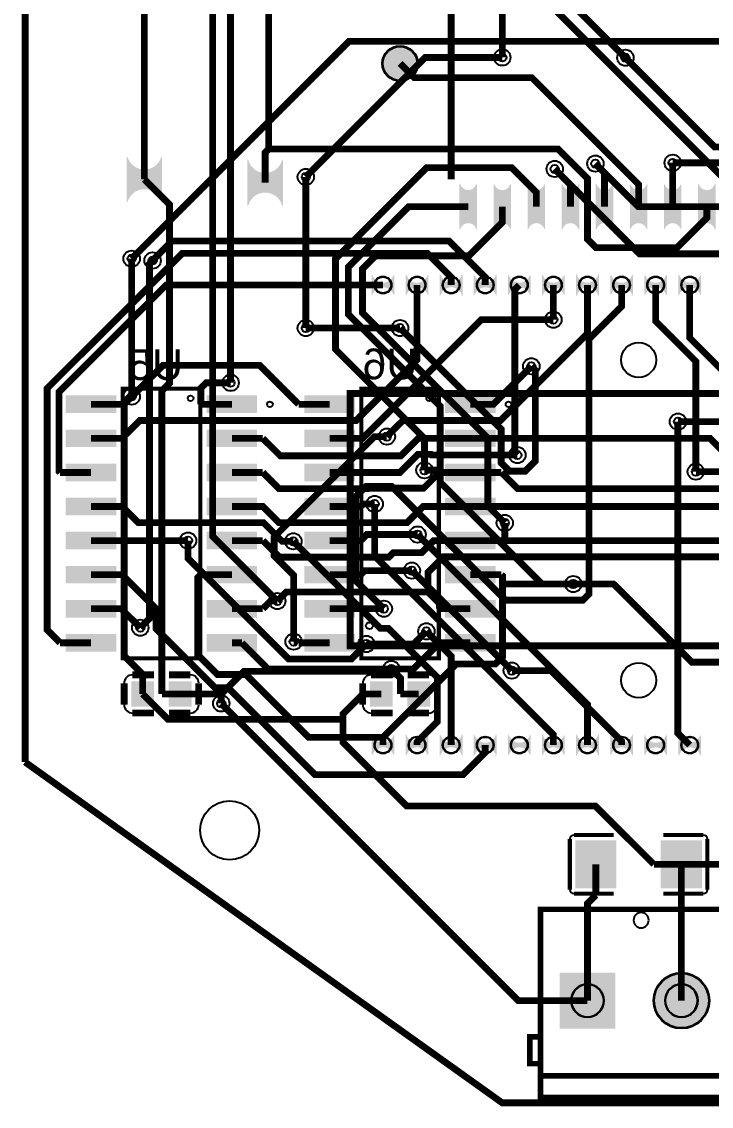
# Model space of a CAD drawing. Header units: millimetres. Extents: x 12.6 to 58.5, y -43.3 to 38.2.
# Drawn here: x 12.57 to 38.27, y -43.31 to -2.89 of the extents above; entities that cross this region are included whole.
import ezdxf

# ---------------------------------------------------------------- set-up
doc = ezdxf.new("R2010")
doc.units = ezdxf.units.MM
for name, color, linetype, true_color in [('BoardOutLine', 7, 'Continuous', 0xff00ff), ('BottomLayer', 7, 'Continuous', 0x0000ff), ('BottomPasteMaskLayer', 7, 'Continuous', 0x800000), ('BottomSilkLayer', 7, 'Continuous', 0x66cc33), ('BottomSolderMaskLayer', 7, 'Continuous', 0xaa00ff), ('Document', 7, 'Continuous', 0xffffff), ('Hole', 7, 'Continuous', 0x222222), ('Multi-Layer', 7, 'Continuous', 0xc0c0c0), ('TopLayer', 7, 'Continuous', 0xff0000), ('TopPasteMaskLayer', 7, 'Continuous', 0x808080), ('TopSilkLayer', 7, 'Continuous', 0xffcc00), ('TopSolderMaskLayer', 7, 'Continuous', 0x800080)]:
    doc.layers.add(name, color=color, linetype=linetype, true_color=true_color)
doc.styles.get("Standard").update_dxf_attribs({"font": 'arial.ttf'})

msp = doc.modelspace()

# ---------------------------------------------------------------- hatches: boundary and pattern name
at = {"layer": 'BottomLayer'}
for points in [[(14.285, -16.826), (14.285, -17.464), (16.03, -17.464), (16.03, -16.826)], [(19.53, -16.826), (19.53, -17.464), (21.275, -17.464), (21.275, -16.826)], [(23.175, -16.826), (23.175, -17.464), (24.92, -17.464), (24.92, -16.826)], [(28.42, -16.826), (28.42, -17.464), (30.165, -17.464), (30.165, -16.826)], [(14.285, -18.096), (14.285, -18.734), (16.03, -18.734), (16.03, -18.096)], [(19.53, -18.096), (19.53, -18.734), (21.275, -18.734), (21.275, -18.096)], [(23.175, -18.096), (23.175, -18.734), (24.92, -18.734), (24.92, -18.096)], [(28.42, -18.096), (28.42, -18.734), (30.165, -18.734), (30.165, -18.096)], [(14.285, -19.366), (14.285, -20.004), (16.03, -20.004), (16.03, -19.366)], [(19.53, -19.366), (19.53, -20.004), (21.275, -20.004), (21.275, -19.366)], [(23.175, -19.366), (23.175, -20.004), (24.92, -20.004), (24.92, -19.366)], [(28.42, -19.366), (28.42, -20.004), (30.165, -20.004), (30.165, -19.366)], [(14.285, -20.636), (14.285, -21.274), (16.03, -21.274), (16.03, -20.636)], [(19.53, -20.636), (19.53, -21.274), (21.275, -21.274), (21.275, -20.636)], [(23.175, -20.636), (23.175, -21.274), (24.92, -21.274), (24.92, -20.636)], [(28.42, -20.636), (28.42, -21.274), (30.165, -21.274), (30.165, -20.636)], [(14.285, -21.906), (14.285, -22.544), (16.03, -22.544), (16.03, -21.906)], [(19.53, -21.906), (19.53, -22.544), (21.275, -22.544), (21.275, -21.906)], [(23.175, -21.906), (23.175, -22.544), (24.92, -22.544), (24.92, -21.906)], [(28.42, -21.906), (28.42, -22.544), (30.165, -22.544), (30.165, -21.906)], [(14.285, -23.176), (14.285, -23.814), (16.03, -23.814), (16.03, -23.176)], [(19.53, -23.176), (19.53, -23.814), (21.275, -23.814), (21.275, -23.176)], [(23.175, -23.176), (23.175, -23.814), (24.92, -23.814), (24.92, -23.176)], [(28.42, -23.176), (28.42, -23.814), (30.165, -23.814), (30.165, -23.176)], [(14.285, -24.446), (14.285, -25.084), (16.03, -25.084), (16.03, -24.446)], [(19.53, -24.446), (19.53, -25.084), (21.275, -25.084), (21.275, -24.446)], [(23.175, -24.446), (23.175, -25.084), (24.92, -25.084), (24.92, -24.446)], [(28.42, -24.446), (28.42, -25.084), (30.165, -25.084), (30.165, -24.446)], [(14.285, -25.716), (14.285, -26.354), (16.03, -26.354), (16.03, -25.716)], [(19.53, -25.716), (19.53, -26.354), (21.275, -26.354), (21.275, -25.716)], [(23.175, -25.716), (23.175, -26.354), (24.92, -26.354), (24.92, -25.716)], [(28.42, -25.716), (28.42, -26.354), (30.165, -26.354), (30.165, -25.716)]]:
    msp.add_hatch(color=256, dxfattribs=at).paths.add_polyline_path(points)
at = {"layer": 'BottomPasteMaskLayer'}
for points in [[(14.285, -16.826), (14.285, -17.464), (16.03, -17.464), (16.03, -16.826)], [(19.53, -16.826), (19.53, -17.464), (21.275, -17.464), (21.275, -16.826)], [(23.175, -16.826), (23.175, -17.464), (24.92, -17.464), (24.92, -16.826)], [(28.42, -16.826), (28.42, -17.464), (30.165, -17.464), (30.165, -16.826)], [(14.285, -18.096), (14.285, -18.734), (16.03, -18.734), (16.03, -18.096)], [(19.53, -18.096), (19.53, -18.734), (21.275, -18.734), (21.275, -18.096)], [(23.175, -18.096), (23.175, -18.734), (24.92, -18.734), (24.92, -18.096)], [(28.42, -18.096), (28.42, -18.734), (30.165, -18.734), (30.165, -18.096)], [(14.285, -19.366), (14.285, -20.004), (16.03, -20.004), (16.03, -19.366)], [(19.53, -19.366), (19.53, -20.004), (21.275, -20.004), (21.275, -19.366)], [(23.175, -19.366), (23.175, -20.004), (24.92, -20.004), (24.92, -19.366)], [(28.42, -19.366), (28.42, -20.004), (30.165, -20.004), (30.165, -19.366)], [(14.285, -20.636), (14.285, -21.274), (16.03, -21.274), (16.03, -20.636)], [(19.53, -20.636), (19.53, -21.274), (21.275, -21.274), (21.275, -20.636)], [(23.175, -20.636), (23.175, -21.274), (24.92, -21.274), (24.92, -20.636)], [(28.42, -20.636), (28.42, -21.274), (30.165, -21.274), (30.165, -20.636)], [(14.285, -21.906), (14.285, -22.544), (16.03, -22.544), (16.03, -21.906)], [(19.53, -21.906), (19.53, -22.544), (21.275, -22.544), (21.275, -21.906)], [(23.175, -21.906), (23.175, -22.544), (24.92, -22.544), (24.92, -21.906)], [(28.42, -21.906), (28.42, -22.544), (30.165, -22.544), (30.165, -21.906)], [(14.285, -23.176), (14.285, -23.814), (16.03, -23.814), (16.03, -23.176)], [(19.53, -23.176), (19.53, -23.814), (21.275, -23.814), (21.275, -23.176)], [(23.175, -23.176), (23.175, -23.814), (24.92, -23.814), (24.92, -23.176)], [(28.42, -23.176), (28.42, -23.814), (30.165, -23.814), (30.165, -23.176)], [(14.285, -24.446), (14.285, -25.084), (16.03, -25.084), (16.03, -24.446)], [(19.53, -24.446), (19.53, -25.084), (21.275, -25.084), (21.275, -24.446)], [(23.175, -24.446), (23.175, -25.084), (24.92, -25.084), (24.92, -24.446)], [(28.42, -24.446), (28.42, -25.084), (30.165, -25.084), (30.165, -24.446)], [(14.285, -25.716), (14.285, -26.354), (16.03, -26.354), (16.03, -25.716)], [(19.53, -25.716), (19.53, -26.354), (21.275, -26.354), (21.275, -25.716)], [(23.175, -25.716), (23.175, -26.354), (24.92, -26.354), (24.92, -25.716)], [(28.42, -25.716), (28.42, -26.354), (30.165, -26.354), (30.165, -25.716)]]:
    msp.add_hatch(color=256, dxfattribs=at).paths.add_polyline_path(points)
at = {"layer": 'BottomSolderMaskLayer'}
for points in [[(26.46, -12.287, -0.785398), (25.61, -12.287), (25.61, -13.113, -0.785398), (26.46, -13.113)], [(27.73, -12.287, -0.785398), (26.88, -12.287), (26.88, -13.113, -0.785398), (27.73, -13.113)], [(29, -12.287, -0.785398), (28.15, -12.287), (28.15, -13.113, -0.785398), (29, -13.113)], [(30.27, -12.287, -0.785398), (29.42, -12.287), (29.42, -13.113, -0.785398), (30.27, -13.113)], [(31.54, -12.287, -0.785398), (30.69, -12.287), (30.69, -13.113, -0.785398), (31.54, -13.113)], [(32.81, -12.287, -0.785398), (31.96, -12.287), (31.96, -13.113, -0.785398), (32.81, -13.113)], [(34.08, -12.287, -0.785398), (33.23, -12.287), (33.23, -13.113, -0.785398), (34.08, -13.113)], [(35.35, -12.287, -0.785398), (34.5, -12.287), (34.5, -13.113, -0.785398), (35.35, -13.113)], [(36.62, -12.287, -0.785398), (35.77, -12.287), (35.77, -13.113, -0.785398), (36.62, -13.113)], [(37.89, -12.287, -0.785398), (37.04, -12.287), (37.04, -13.113, -0.785398), (37.89, -13.113)], [(14.216, -16.817), (14.216, -17.473), (16.099, -17.473), (16.099, -16.817)], [(19.461, -16.817), (19.461, -17.473), (21.345, -17.473), (21.345, -16.817)], [(23.106, -16.817), (23.106, -17.473), (24.989, -17.473), (24.989, -16.817)], [(28.351, -16.817), (28.351, -17.473), (30.235, -17.473), (30.235, -16.817)], [(14.216, -18.087), (14.216, -18.743), (16.099, -18.743), (16.099, -18.087)], [(19.461, -18.087), (19.461, -18.743), (21.345, -18.743), (21.345, -18.087)], [(23.106, -18.087), (23.106, -18.743), (24.989, -18.743), (24.989, -18.087)], [(28.351, -18.087), (28.351, -18.743), (30.235, -18.743), (30.235, -18.087)], [(14.216, -19.357), (14.216, -20.013), (16.099, -20.013), (16.099, -19.357)], [(19.461, -19.357), (19.461, -20.013), (21.345, -20.013), (21.345, -19.357)], [(23.106, -19.357), (23.106, -20.013), (24.989, -20.013), (24.989, -19.357)], [(28.351, -19.357), (28.351, -20.013), (30.235, -20.013), (30.235, -19.357)], [(14.216, -20.627), (14.216, -21.283), (16.099, -21.283), (16.099, -20.627)], [(19.461, -20.627), (19.461, -21.283), (21.345, -21.283), (21.345, -20.627)], [(23.106, -20.627), (23.106, -21.283), (24.989, -21.283), (24.989, -20.627)], [(28.351, -20.627), (28.351, -21.283), (30.235, -21.283), (30.235, -20.627)], [(14.216, -21.897), (14.216, -22.553), (16.099, -22.553), (16.099, -21.897)], [(19.461, -21.897), (19.461, -22.553), (21.345, -22.553), (21.345, -21.897)], [(23.106, -21.897), (23.106, -22.553), (24.989, -22.553), (24.989, -21.897)], [(28.351, -21.897), (28.351, -22.553), (30.235, -22.553), (30.235, -21.897)], [(14.216, -23.167), (14.216, -23.823), (16.099, -23.823), (16.099, -23.167)], [(19.461, -23.167), (19.461, -23.823), (21.345, -23.823), (21.345, -23.167)], [(23.106, -23.167), (23.106, -23.823), (24.989, -23.823), (24.989, -23.167)], [(28.351, -23.167), (28.351, -23.823), (30.235, -23.823), (30.235, -23.167)], [(14.216, -24.437), (14.216, -25.093), (16.099, -25.093), (16.099, -24.437)], [(19.461, -24.437), (19.461, -25.093), (21.345, -25.093), (21.345, -24.437)], [(23.106, -24.437), (23.106, -25.093), (24.989, -25.093), (24.989, -24.437)], [(28.351, -24.437), (28.351, -25.093), (30.235, -25.093), (30.235, -24.437)], [(14.216, -25.707), (14.216, -26.363), (16.099, -26.363), (16.099, -25.707)], [(19.461, -25.707), (19.461, -26.363), (21.345, -26.363), (21.345, -25.707)], [(23.106, -25.707), (23.106, -26.363), (24.989, -26.363), (24.989, -25.707)], [(28.351, -25.707), (28.351, -26.363), (30.235, -26.363), (30.235, -25.707)], [(26.46, -29.432, -0.785398), (25.61, -29.432), (25.61, -30.258, -0.785398), (26.46, -30.258)], [(27.73, -29.432, -0.785398), (26.88, -29.432), (26.88, -30.258, -0.785398), (27.73, -30.258)], [(29, -29.432, -0.785398), (28.15, -29.432), (28.15, -30.258, -0.785398), (29, -30.258)], [(30.27, -29.432, -0.785398), (29.42, -29.432), (29.42, -30.258, -0.785398), (30.27, -30.258)], [(31.54, -29.432, -0.785398), (30.69, -29.432), (30.69, -30.258, -0.785398), (31.54, -30.258)], [(32.81, -29.432, -0.785398), (31.96, -29.432), (31.96, -30.258, -0.785398), (32.81, -30.258)], [(34.08, -29.432, -0.785398), (33.23, -29.432), (33.23, -30.258, -0.785398), (34.08, -30.258)], [(35.35, -29.432, -0.785398), (34.5, -29.432), (34.5, -30.258, -0.785398), (35.35, -30.258)], [(36.62, -29.432, -0.785398), (35.77, -29.432), (35.77, -30.258, -0.785398), (36.62, -30.258)], [(37.89, -29.432, -0.785398), (37.04, -29.432), (37.04, -30.258, -0.785398), (37.89, -30.258)], [(32.614, -38.329), (34.696, -38.329), (34.696, -40.411), (32.614, -40.411)], [(36.114, -39.37, 1), (38.196, -39.37, 1)]]:
    msp.add_hatch(color=256, dxfattribs=at).paths.add_polyline_path(points)
at = {"layer": 'Multi-Layer'}
for points in [[(26.435, -12.3, -0.785398), (25.635, -12.3), (25.635, -13.1, -0.785398), (26.435, -13.1)], [(27.705, -12.3, -0.785398), (26.905, -12.3), (26.905, -13.1, -0.785398), (27.705, -13.1)], [(28.975, -12.3, -0.785398), (28.175, -12.3), (28.175, -13.1, -0.785398), (28.975, -13.1)], [(30.245, -12.3, -0.785398), (29.445, -12.3), (29.445, -13.1, -0.785398), (30.245, -13.1)], [(31.515, -12.3, -0.785398), (30.715, -12.3), (30.715, -13.1, -0.785398), (31.515, -13.1)], [(32.785, -12.3, -0.785398), (31.985, -12.3), (31.985, -13.1, -0.785398), (32.785, -13.1)], [(34.055, -12.3, -0.785398), (33.255, -12.3), (33.255, -13.1, -0.785398), (34.055, -13.1)], [(35.325, -12.3, -0.785398), (34.525, -12.3), (34.525, -13.1, -0.785398), (35.325, -13.1)], [(36.595, -12.3, -0.785398), (35.795, -12.3), (35.795, -13.1, -0.785398), (36.595, -13.1)], [(37.865, -12.3, -0.785398), (37.065, -12.3), (37.065, -13.1, -0.785398), (37.865, -13.1)], [(26.435, -29.445, -0.785398), (25.635, -29.445), (25.635, -30.245, -0.785398), (26.435, -30.245)], [(27.705, -29.445, -0.785398), (26.905, -29.445), (26.905, -30.245, -0.785398), (27.705, -30.245)], [(28.975, -29.445, -0.785398), (28.175, -29.445), (28.175, -30.245, -0.785398), (28.975, -30.245)], [(30.245, -29.445, -0.785398), (29.445, -29.445), (29.445, -30.245, -0.785398), (30.245, -30.245)], [(31.515, -29.445, -0.785398), (30.715, -29.445), (30.715, -30.245, -0.785398), (31.515, -30.245)], [(32.785, -29.445, -0.785398), (31.985, -29.445), (31.985, -30.245, -0.785398), (32.785, -30.245)], [(34.055, -29.445, -0.785398), (33.255, -29.445), (33.255, -30.245, -0.785398), (34.055, -30.245)], [(35.325, -29.445, -0.785398), (34.525, -29.445), (34.525, -30.245, -0.785398), (35.325, -30.245)], [(36.595, -29.445, -0.785398), (35.795, -29.445), (35.795, -30.245, -0.785398), (36.595, -30.245)], [(37.865, -29.445, -0.785398), (37.065, -29.445), (37.065, -30.245, -0.785398), (37.865, -30.245)], [(32.639, -38.354), (34.671, -38.354), (34.671, -40.386), (32.639, -40.386)], [(36.139, -39.37, 1), (38.171, -39.37, 1)]]:
    msp.add_hatch(color=256, dxfattribs=at).paths.add_polyline_path(points)
at = {"layer": 'TopLayer'}
for points in [[(26.035, -4.445, 1), (27.305, -4.445, 1)], [(17.78, -7.898, -0.785398), (16.51, -7.898), (16.51, -9.628, -0.785398), (17.78, -9.628)], [(22.28, -8.025, -0.785398), (21.01, -8.025), (21.01, -9.755, -0.785398), (22.28, -9.755)], [(29.51, -8.93, -0.785398), (28.91, -8.93), (28.91, -10.63, -0.785398), (29.51, -10.63)], [(30.78, -8.93, -0.785398), (30.18, -8.93), (30.18, -10.63, -0.785398), (30.78, -10.63)], [(32.05, -8.93, -0.785398), (31.45, -8.93), (31.45, -10.63, -0.785398), (32.05, -10.63)], [(33.32, -8.93, -0.785398), (32.72, -8.93), (32.72, -10.63, -0.785398), (33.32, -10.63)], [(34.59, -8.93, -0.785398), (33.99, -8.93), (33.99, -10.63, -0.785398), (34.59, -10.63)], [(35.86, -8.93, -0.785398), (35.26, -8.93), (35.26, -10.63, -0.785398), (35.86, -10.63)], [(37.13, -8.93, -0.785398), (36.53, -8.93), (36.53, -10.63, -0.785398), (37.13, -10.63)], [(38.4, -8.93, -0.785398), (37.8, -8.93), (37.8, -10.63, -0.785398), (38.4, -10.63)], [(16.68, -27.49), (17.48, -27.49), (17.48, -28.39), (16.68, -28.39)], [(18.08, -27.49), (18.88, -27.49), (18.88, -28.39), (18.08, -28.39)], [(25.57, -27.49), (26.37, -27.49), (26.37, -28.39), (25.57, -28.39)], [(26.97, -27.49), (27.77, -27.49), (27.77, -28.39), (26.97, -28.39)], [(34.71, -33.426), (34.71, -35.154), (33.225, -35.154), (33.225, -33.426)], [(36.41, -33.426), (36.41, -35.154), (37.895, -35.154), (37.895, -33.426)]]:
    msp.add_hatch(color=256, dxfattribs=at).paths.add_polyline_path(points)
at = {"layer": 'TopPasteMaskLayer'}
for points in [[(26.035, -4.445, 1), (27.305, -4.445, 1)], [(17.78, -7.898, -0.785398), (16.51, -7.898), (16.51, -9.628, -0.785398), (17.78, -9.628)], [(22.28, -8.025, -0.785398), (21.01, -8.025), (21.01, -9.755, -0.785398), (22.28, -9.755)], [(29.51, -8.93, -0.785398), (28.91, -8.93), (28.91, -10.63, -0.785398), (29.51, -10.63)], [(30.78, -8.93, -0.785398), (30.18, -8.93), (30.18, -10.63, -0.785398), (30.78, -10.63)], [(32.05, -8.93, -0.785398), (31.45, -8.93), (31.45, -10.63, -0.785398), (32.05, -10.63)], [(33.32, -8.93, -0.785398), (32.72, -8.93), (32.72, -10.63, -0.785398), (33.32, -10.63)], [(34.59, -8.93, -0.785398), (33.99, -8.93), (33.99, -10.63, -0.785398), (34.59, -10.63)], [(35.86, -8.93, -0.785398), (35.26, -8.93), (35.26, -10.63, -0.785398), (35.86, -10.63)], [(37.13, -8.93, -0.785398), (36.53, -8.93), (36.53, -10.63, -0.785398), (37.13, -10.63)], [(38.4, -8.93, -0.785398), (37.8, -8.93), (37.8, -10.63, -0.785398), (38.4, -10.63)], [(16.68, -27.49), (17.48, -27.49), (17.48, -28.39), (16.68, -28.39)], [(18.08, -27.49), (18.88, -27.49), (18.88, -28.39), (18.08, -28.39)], [(25.57, -27.49), (26.37, -27.49), (26.37, -28.39), (25.57, -28.39)], [(26.97, -27.49), (27.77, -27.49), (27.77, -28.39), (26.97, -28.39)], [(34.71, -33.526), (34.71, -33.896), (34.61, -33.996), (34.305, -33.996), (34.205, -34.096), (34.205, -34.484), (34.305, -34.584), (34.61, -34.584), (34.71, -34.684), (34.71, -35.054), (34.61, -35.154), (33.325, -35.154), (33.225, -35.054), (33.225, -33.526), (33.325, -33.426), (34.61, -33.426)], [(36.41, -33.526), (36.41, -33.896), (36.51, -33.996), (36.815, -33.996), (36.915, -34.096), (36.915, -34.484), (36.815, -34.584), (36.51, -34.584), (36.41, -34.684), (36.41, -35.054), (36.51, -35.154), (37.795, -35.154), (37.895, -35.054), (37.895, -33.526), (37.795, -33.426), (36.51, -33.426)]]:
    msp.add_hatch(color=256, dxfattribs=at).paths.add_polyline_path(points)
at = {"layer": 'TopSolderMaskLayer'}
for points in [[(26.01, -4.445, 1), (27.331, -4.445, 1)], [(17.805, -7.883, -0.785398), (16.485, -7.883), (16.485, -9.643, -0.785398), (17.805, -9.643)], [(22.306, -8.01, -0.785398), (20.985, -8.01), (20.985, -9.77, -0.785398), (22.306, -9.77)], [(29.535, -8.911, -0.785398), (28.885, -8.911), (28.885, -10.649, -0.785398), (29.535, -10.649)], [(30.805, -8.911, -0.785398), (30.155, -8.911), (30.155, -10.649, -0.785398), (30.805, -10.649)], [(32.075, -8.911, -0.785398), (31.425, -8.911), (31.425, -10.649, -0.785398), (32.075, -10.649)], [(33.345, -8.911, -0.785398), (32.695, -8.911), (32.695, -10.649, -0.785398), (33.345, -10.649)], [(34.615, -8.911, -0.785398), (33.965, -8.911), (33.965, -10.649, -0.785398), (34.615, -10.649)], [(35.885, -8.911, -0.785398), (35.235, -8.911), (35.235, -10.649, -0.785398), (35.885, -10.649)], [(37.155, -8.911, -0.785398), (36.505, -8.911), (36.505, -10.649, -0.785398), (37.155, -10.649)], [(38.425, -8.911, -0.785398), (37.775, -8.911), (37.775, -10.649, -0.785398), (38.425, -10.649)], [(26.46, -12.287, -0.785398), (25.61, -12.287), (25.61, -13.113, -0.785398), (26.46, -13.113)], [(27.73, -12.287, -0.785398), (26.88, -12.287), (26.88, -13.113, -0.785398), (27.73, -13.113)], [(29, -12.287, -0.785398), (28.15, -12.287), (28.15, -13.113, -0.785398), (29, -13.113)], [(30.27, -12.287, -0.785398), (29.42, -12.287), (29.42, -13.113, -0.785398), (30.27, -13.113)], [(31.54, -12.287, -0.785398), (30.69, -12.287), (30.69, -13.113, -0.785398), (31.54, -13.113)], [(32.81, -12.287, -0.785398), (31.96, -12.287), (31.96, -13.113, -0.785398), (32.81, -13.113)], [(34.08, -12.287, -0.785398), (33.23, -12.287), (33.23, -13.113, -0.785398), (34.08, -13.113)], [(35.35, -12.287, -0.785398), (34.5, -12.287), (34.5, -13.113, -0.785398), (35.35, -13.113)], [(36.62, -12.287, -0.785398), (35.77, -12.287), (35.77, -13.113, -0.785398), (36.62, -13.113)], [(37.89, -12.287, -0.785398), (37.04, -12.287), (37.04, -13.113, -0.785398), (37.89, -13.113)], [(16.655, -27.465), (17.505, -27.465), (17.505, -28.415), (16.655, -28.415)], [(18.055, -27.465), (18.905, -27.465), (18.905, -28.415), (18.055, -28.415)], [(25.545, -27.465), (26.395, -27.465), (26.395, -28.415), (25.545, -28.415)], [(26.945, -27.465), (27.795, -27.465), (27.795, -28.415), (26.945, -28.415)], [(26.46, -29.432, -0.785398), (25.61, -29.432), (25.61, -30.258, -0.785398), (26.46, -30.258)], [(27.73, -29.432, -0.785398), (26.88, -29.432), (26.88, -30.258, -0.785398), (27.73, -30.258)], [(29, -29.432, -0.785398), (28.15, -29.432), (28.15, -30.258, -0.785398), (29, -30.258)], [(30.27, -29.432, -0.785398), (29.42, -29.432), (29.42, -30.258, -0.785398), (30.27, -30.258)], [(31.54, -29.432, -0.785398), (30.69, -29.432), (30.69, -30.258, -0.785398), (31.54, -30.258)], [(32.81, -29.432, -0.785398), (31.96, -29.432), (31.96, -30.258, -0.785398), (32.81, -30.258)], [(34.08, -29.432, -0.785398), (33.23, -29.432), (33.23, -30.258, -0.785398), (34.08, -30.258)], [(35.35, -29.432, -0.785398), (34.5, -29.432), (34.5, -30.258, -0.785398), (35.35, -30.258)], [(36.62, -29.432, -0.785398), (35.77, -29.432), (35.77, -30.258, -0.785398), (36.62, -30.258)], [(37.89, -29.432, -0.785398), (37.04, -29.432), (37.04, -30.258, -0.785398), (37.89, -30.258)], [(34.735, -33.401), (34.735, -35.179), (33.2, -35.179), (33.2, -33.401)], [(36.385, -33.401), (36.385, -35.179), (37.92, -35.179), (37.92, -33.401)], [(32.614, -38.329), (34.696, -38.329), (34.696, -40.411), (32.614, -40.411)], [(36.114, -39.37, 1), (38.196, -39.37, 1)]]:
    msp.add_hatch(color=256, dxfattribs=at).paths.add_polyline_path(points)

# ---------------------------------------------------------------- linework, layer by layer
at = {"layer": 'BoardOutLine', "const_width": 0.254}
for points in [[(53.34, 17.78), (58.42, 13.97), (58.42, 13.97), (58.42, -30.48), (40.64, -43.18), (30.48, -43.18), (12.7, -30.48)], [(12.7, -15.24), (12.7, 13.97)], [(12.7, -30.48), (12.7, -15.24)]]:
    msp.add_lwpolyline(points, dxfattribs=at)
at = {"layer": 'BottomLayer', "const_width": 0.254}
for points in [[(39.907, -3.745), (39.778, -3.616), (24.775, -3.616), (16.671, -11.72)], [(23.159, -8.673), (27.61, -4.221), (30.48, -4.221)], [(54.807, -17.145), (54.807, -14.168), (48.199, -7.56), (38.397, -7.56), (35.066, -4.229)], [(48.794, -13.471), (45.102, -9.779), (35.552, -9.779), (33.949, -8.176)], [(36.83, -8.146), (47.939, -8.146), (50.754, -10.961)], [(53.45, -17.661), (50.248, -14.46), (48.911, -14.46), (45.991, -11.54), (35.597, -11.54), (32.433, -8.376)], [(29.845, -12.7), (29.845, -12.412), (28.494, -11.06), (18.179, -11.06), (17.452, -11.787)], [(14.002, -26.035), (13.52, -25.553), (13.52, -16.553), (18.551, -11.523), (27.692, -11.523), (28.575, -12.405), (28.575, -12.7)], [(14.002, -19.685), (13.961, -19.645), (13.961, -16.694), (17.956, -12.7), (26.035, -12.7)], [(27.305, -12.7), (27.305, -15.482), (25.038, -17.749), (16.979, -17.749), (16.313, -18.415)], [(33.655, -12.7), (33.655, -14.504), (30.41, -17.749), (26.781, -17.749), (26.178, -18.351)], [(40.672, -18.415), (40.672, -17.879), (37.465, -14.672), (37.465, -12.7)], [(32.385, -13.993), (29.696, -13.993), (25.274, -18.415), (24.047, -18.415)], [(26.669, -14.305), (23.159, -14.305)], [(22.892, -17.145), (21.441, -15.694), (17.833, -15.694), (16.671, -16.856)], [(29.293, -17.145), (30.147, -17.145), (31.563, -15.729)], [(20.355, -16.345), (19.447, -16.345), (19.247, -16.545), (19.247, -17.145)], [(16.313, -17.145), (16.602, -16.856), (16.671, -16.856)], [(15.157, -17.145), (16.313, -17.145)], [(20.403, -17.145), (19.247, -17.145)], [(24.047, -17.145), (22.892, -17.145)], [(40.07, -18.111), (39.75, -17.791), (37.024, -17.791)], [(15.157, -18.415), (16.313, -18.415)], [(20.403, -18.415), (21.558, -18.415)], [(29.293, -18.415), (27.354, -18.415), (26.701, -19.067), (22.211, -19.067), (21.558, -18.415)], [(45.917, -18.415), (45.912, -18.415), (45.259, -19.068), (38.872, -19.068), (38.219, -18.415), (29.293, -18.415)], [(24.047, -19.685), (26.666, -19.685), (27.338, -19.013), (27.826, -19.013), (27.85, -19.038), (31.044, -19.038)], [(15.157, -19.685), (14.002, -19.685)], [(20.403, -19.685), (21.558, -19.685)], [(28.137, -19.685), (27.551, -20.271), (25.481, -20.271), (25.463, -20.289), (22.162, -20.289), (21.558, -19.685)], [(27.581, -19.603), (28.055, -19.603), (28.137, -19.685)], [(29.293, -19.685), (28.137, -19.685)], [(29.293, -19.685), (30.448, -19.685)], [(45.917, -19.685), (45.313, -20.289), (31.052, -20.289), (30.448, -19.685)], [(37.692, -19.654), (40.641, -19.654), (40.672, -19.685)], [(15.157, -20.955), (16.313, -20.955)], [(16.313, -20.955), (16.918, -21.56), (21.586, -21.56), (22.276, -22.25), (22.694, -22.25)], [(20.403, -20.955), (21.558, -20.955)], [(28.137, -20.955), (27.532, -20.955), (26.928, -21.559), (22.167, -21.559), (21.564, -20.955), (21.558, -20.955)], [(24.047, -20.955), (25.203, -20.955)], [(25.725, -20.861), (25.298, -20.861), (25.203, -20.955)], [(29.293, -20.955), (28.137, -20.955)], [(29.293, -20.955), (30.448, -20.955)], [(45.917, -20.955), (45.313, -21.559), (40.781, -21.559), (40.177, -20.955), (30.448, -20.955)], [(30.574, -22.225), (30.574, -21.568)], [(15.157, -22.225), (18.773, -22.225)], [(20.403, -22.225), (21.558, -22.225)], [(29.293, -22.225), (27.93, -22.225), (27.477, -22.678), (26.416, -22.678), (26.251, -22.843), (22.176, -22.843), (21.558, -22.225)], [(24.047, -22.225), (25.203, -22.225)], [(27.322, -21.999), (25.43, -21.999), (25.203, -22.225)], [(29.293, -22.225), (30.574, -22.225)], [(30.574, -22.225), (39.779, -22.225), (40.445, -22.891), (44.646, -22.891), (45.313, -22.225), (47.073, -22.225)], [(48.228, -24.765), (48.228, -24.256), (48.307, -24.178), (48.307, -22.988), (48.179, -22.86), (45.26, -22.86), (44.021, -24.099), (40.558, -24.099), (39.289, -22.83), (28.294, -22.83), (27.714, -23.41), (27.714, -24.144)], [(15.157, -23.495), (16.313, -23.495)], [(29.845, -29.845), (29.845, -30.115), (29.011, -30.949), (23.498, -30.949), (20.254, -27.705), (19.775, -27.705), (17.581, -25.511), (17.581, -24.763), (16.313, -23.495)], [(26.035, -29.557), (23.264, -29.557), (20.92, -27.213), (19.866, -27.213), (19.132, -26.479), (19.132, -23.61), (19.247, -23.495)], [(20.403, -23.495), (19.247, -23.495)], [(24.047, -23.495), (25.203, -23.495)], [(25.203, -23.495), (25.355, -23.343), (27.11, -23.343)], [(29.293, -23.495), (30.448, -23.495)], [(30.49, -23.845), (30.49, -23.537), (30.448, -23.495)], [(26.035, -29.557), (28.768, -26.824), (30.224, -26.824), (30.49, -26.558), (30.49, -23.845)], [(33.123, -23.845), (30.49, -23.845)], [(45.864, -26.425), (45.532, -26.757), (37.54, -26.757), (34.627, -23.845), (33.123, -23.845)], [(27.714, -24.144), (22.43, -24.144), (22.095, -24.478)], [(28.137, -24.765), (28.137, -24.566), (27.714, -24.144)], [(15.157, -24.765), (16.313, -24.765)], [(16.313, -24.765), (16.313, -24.795), (16.991, -25.473)], [(20.403, -24.765), (21.558, -24.765)], [(21.558, -24.765), (21.845, -24.478), (22.095, -24.478)], [(24.047, -24.765), (25.203, -24.765)], [(25.203, -24.765), (26.068, -24.765)], [(29.293, -24.765), (28.137, -24.765)], [(22.892, -26.035), (22.847, -25.99), (22.704, -25.99)], [(25.417, -26.079), (27.18, -26.079), (27.651, -25.607)], [(15.157, -26.035), (14.002, -26.035)], [(20.403, -26.035), (20.776, -26.035)], [(20.776, -26.035), (21.75, -27.008), (26.344, -27.008)], [(24.047, -26.035), (22.892, -26.035)], [(26.344, -27.008), (27.164, -27.008), (28.137, -26.035)], [(29.293, -26.035), (28.137, -26.035)], [(34.925, -29.845), (34.925, -29.699), (32.295, -27.069), (30.836, -27.069)], [(33.655, -39.37), (31.083, -39.37), (20.008, -28.295)], [(26.035, -29.845), (26.035, -29.557)]]:
    msp.add_lwpolyline(points, dxfattribs=at)
at = {"layer": 'BottomSilkLayer', "const_width": 0.152}
for points in [[(19.225, -16.564), (16.335, -16.564), (16.335, -26.616), (19.225, -26.616), (19.225, -16.564)], [(28.115, -16.564), (25.225, -16.564), (25.225, -26.616), (28.115, -26.616), (28.115, -16.564)]]:
    msp.add_lwpolyline(points, close=True, dxfattribs=at)
at = {"layer": 'BottomSilkLayer'}
for centre in [(18.867, -16.923), (27.757, -16.923)]:
    msp.add_circle(centre, 0.103, dxfattribs=at)
at = {"layer": 'BottomSolderMaskLayer'}
for points in [[(33.658, -38.755), (33.652, -38.755)], [(37.158, -38.755), (37.152, -38.755)], [(33.658, -39.985), (33.652, -39.985)], [(37.158, -39.985), (37.152, -39.985)]]:
    msp.add_lwpolyline(points, close=True, dxfattribs=at)
for centre, radius in [((26.035, -12.7), 0.319), ((27.305, -12.7), 0.319), ((28.575, -12.7), 0.319), ((29.845, -12.7), 0.319), ((31.115, -12.7), 0.319), ((32.385, -12.7), 0.319), ((33.655, -12.7), 0.319), ((34.925, -12.7), 0.319), ((36.195, -12.7), 0.319), ((37.465, -12.7), 0.319), ((26.035, -29.845), 0.319), ((27.305, -29.845), 0.319), ((28.575, -29.845), 0.319), ((29.845, -29.845), 0.319), ((31.115, -29.845), 0.319), ((32.385, -29.845), 0.319), ((33.655, -29.845), 0.319), ((34.925, -29.845), 0.319), ((36.195, -29.845), 0.319), ((37.465, -29.845), 0.319), ((37.155, -39.37), 1.041)]:
    msp.add_circle(centre, radius, dxfattribs=at)
for centre, start, end in [((33.652, -39.37), 90, 270), ((33.658, -39.37), 270, 90), ((37.152, -39.37), 90, 270), ((37.158, -39.37), 270, 90)]:
    msp.add_arc(centre, 0.615, start, end, dxfattribs=at)
at = {"layer": 'Document', "const_width": 0.203}
msp.add_lwpolyline([(31.905, -40.72), (31.505, -40.72), (31.505, -41.72), (31.905, -41.72)], dxfattribs=at)
at = {"layer": 'Document'}
for centre in [(21.822, -17.145), (30.712, -17.145)]:
    msp.add_circle(centre, 0.103, dxfattribs=at)
msp.add_arc((35.655, -36.373), 0.283, 0.6178, 359.3822, dxfattribs=at)
at = {"layer": 'Hole'}
for centre in [(30.48, -4.221), (35.066, -4.229), (33.949, -8.176), (36.83, -8.146), (32.433, -8.376), (23.159, -8.673), (16.671, -11.72), (17.452, -11.787), (32.385, -13.993), (23.159, -14.305), (26.669, -14.305), (31.563, -15.729), (20.355, -16.345), (16.671, -16.856), (37.024, -17.791), (26.178, -18.351), (31.044, -19.038), (27.581, -19.603), (37.692, -19.654), (25.725, -20.861), (30.574, -21.568), (18.773, -22.225), (22.694, -22.25), (27.322, -21.999), (27.11, -23.343), (33.123, -23.845), (22.095, -24.478), (26.068, -24.765), (16.991, -25.473), (27.651, -25.607), (22.704, -25.99), (25.417, -26.079), (26.344, -27.008), (30.836, -27.069), (20.008, -28.295)]:
    msp.add_circle(centre, 0.153, dxfattribs=at)
at = {"layer": 'Multi-Layer'}
for points in [[(33.658, -38.77), (33.653, -38.77)], [(37.157, -38.77), (37.152, -38.77)], [(33.658, -39.97), (33.653, -39.97)], [(37.157, -39.97), (37.152, -39.97)]]:
    msp.add_lwpolyline(points, close=True, dxfattribs=at)
for centre, radius in [((30.48, -4.221), 0.305), ((35.066, -4.229), 0.305), ((32.433, -8.376), 0.305), ((33.949, -8.176), 0.305), ((36.83, -8.146), 0.305), ((23.159, -8.673), 0.305), ((16.671, -11.72), 0.305), ((17.452, -11.787), 0.305), ((26.035, -12.7), 0.3), ((27.305, -12.7), 0.3), ((28.575, -12.7), 0.3), ((29.845, -12.7), 0.3), ((31.115, -12.7), 0.3), ((32.385, -12.7), 0.3), ((33.655, -12.7), 0.3), ((34.925, -12.7), 0.3), ((36.195, -12.7), 0.3), ((37.465, -12.7), 0.3), ((32.385, -13.993), 0.305), ((23.159, -14.305), 0.305), ((26.669, -14.305), 0.305), ((35.56, -15.494), 0.65), ((31.563, -15.729), 0.305), ((20.355, -16.345), 0.305), ((16.671, -16.856), 0.305), ((37.024, -17.791), 0.305), ((26.178, -18.351), 0.305), ((31.044, -19.038), 0.305), ((27.581, -19.603), 0.305), ((37.692, -19.654), 0.305), ((25.725, -20.861), 0.305), ((30.574, -21.568), 0.305), ((27.322, -21.999), 0.305), ((18.773, -22.225), 0.305), ((22.694, -22.25), 0.305), ((27.11, -23.343), 0.305), ((33.123, -23.845), 0.305), ((22.095, -24.478), 0.305), ((26.068, -24.765), 0.305), ((16.991, -25.473), 0.305), ((27.651, -25.607), 0.305), ((22.704, -25.99), 0.305), ((25.417, -26.079), 0.305), ((26.344, -27.008), 0.305), ((30.836, -27.069), 0.305), ((35.56, -27.432), 0.65), ((20.008, -28.295), 0.305), ((26.035, -29.845), 0.3), ((27.305, -29.845), 0.3), ((28.575, -29.845), 0.3), ((29.845, -29.845), 0.3), ((31.115, -29.845), 0.3), ((32.385, -29.845), 0.3), ((33.655, -29.845), 0.3), ((34.925, -29.845), 0.3), ((36.195, -29.845), 0.3), ((37.465, -29.845), 0.3), ((20.32, -33.02), 1.1), ((37.155, -39.37), 1.016)]:
    msp.add_circle(centre, radius, dxfattribs=at)
for centre, start, end in [((33.653, -39.37), 90, 270), ((33.658, -39.37), 270, 90), ((37.152, -39.37), 90, 270), ((37.157, -39.37), 270, 90)]:
    msp.add_arc(centre, 0.6, start, end, dxfattribs=at)
at = {"layer": 'TopLayer', "const_width": 0.254}
for points in [[(22.095, -24.478), (19.691, -22.074), (19.691, -1.197), (21.949, 1.06), (33.553, 1.06), (34.29, 0.323), (34.29, -0.38)], [(20.355, -16.345), (20.355, -1.155), (21.433, -0.077), (28.907, -0.077), (29.21, -0.38)], [(30.48, -0.38), (30.48, -4.221)], [(31.75, -0.38), (31.75, -1.747), (38.735, -8.732), (38.735, -10.957), (39.038, -11.259), (45.16, -11.259), (45.944, -12.043), (45.944, -16.936), (45.736, -17.145)], [(35.066, -4.229), (33.02, -2.183), (33.02, -0.38)], [(17.272, -1.778), (17.145, -1.905), (17.145, -8.763)], [(21.772, -7.633), (21.772, -1.905)], [(26.67, -4.445), (27.196, -4.971), (31.579, -4.971), (35.56, -8.953), (35.56, -9.78)], [(21.645, -8.89), (21.645, -7.76), (21.772, -7.633)], [(38.1, -9.78), (38.1, -10.201), (36.989, -11.312), (33.97, -11.312), (33.655, -10.997), (33.655, -8.734), (32.554, -7.633), (21.772, -7.633)], [(34.29, -9.78), (34.29, -8.517), (33.949, -8.176)], [(36.83, -9.78), (36.83, -8.146)], [(31.75, -9.78), (31.75, -9.245), (30.833, -8.328), (27.663, -8.328), (24.267, -11.724), (24.267, -15.099), (27.581, -18.414), (27.581, -19.603)], [(32.433, -8.376), (33.02, -8.963), (33.02, -9.78)], [(17.797, -27.94), (17.797, -16.637), (18.081, -16.353), (18.081, -9.699), (17.145, -8.763)], [(23.159, -8.673), (23.159, -14.305)], [(29.21, -9.78), (26.99, -9.78), (24.744, -12.026), (24.744, -13.795), (28.171, -17.222), (28.171, -20.051), (31.965, -23.845), (33.123, -23.845)], [(30.48, -9.78), (30.48, -10.37), (29.235, -11.615), (25.751, -11.615), (25.274, -12.093), (25.274, -13.743), (29.944, -18.413), (29.944, -20.938), (30.574, -21.568)], [(16.671, -11.72), (16.671, -16.856)], [(17.452, -11.787), (17.337, -11.903), (17.337, -25.127), (16.991, -25.473)], [(34.925, -12.7), (34.925, -13.498), (33.713, -14.709), (33.713, -24.215), (33.484, -24.445), (30.602, -24.445), (26.365, -20.208), (25.403, -20.208), (25.014, -20.596), (25.014, -23.712), (26.068, -24.765)], [(31.115, -12.7), (30.947, -12.868), (30.947, -18.941), (31.044, -19.038)], [(32.385, -12.7), (32.385, -13.993)], [(37.692, -19.654), (37.692, -15.545), (36.195, -14.047), (36.195, -12.7)], [(26.669, -14.305), (30.441, -18.076), (30.441, -19.334), (30.742, -19.636), (31.332, -19.636), (31.709, -19.259), (31.709, -15.875), (31.563, -15.729)], [(16.671, -16.856), (16.4, -17.127), (16.4, -26.527), (17.08, -27.207)], [(37.024, -17.791), (37.024, -29.404), (37.465, -29.845)], [(26.178, -18.351), (25.72, -18.351), (21.98, -22.091), (21.98, -22.794), (22.704, -23.519), (22.704, -25.99)], [(25.725, -20.861), (25.725, -22.798), (32.385, -29.457), (32.385, -29.845)], [(25.417, -26.079), (24.86, -26.636), (22.514, -26.636), (18.773, -22.895), (18.773, -22.225)], [(22.694, -22.25), (25.939, -25.495), (26.233, -25.495), (28.062, -27.323), (28.062, -28.972), (27.305, -29.728), (27.305, -29.845)], [(33.655, -29.845), (33.655, -28.331), (27.322, -21.999)], [(30.836, -27.069), (27.11, -23.343)], [(28.575, -29.845), (28.575, -26.531), (27.651, -25.607)], [(17.08, -27.94), (17.08, -27.207)], [(20.008, -27.94), (20.849, -27.1), (26.344, -27.1)], [(26.344, -27.1), (26.344, -27.008)], [(26.687, -27.94), (26.687, -27.351), (26.435, -27.1), (26.344, -27.1)], [(17.08, -27.94), (18.025, -28.885), (24.542, -28.885)], [(18.48, -27.94), (17.797, -27.94)], [(18.48, -27.94), (19.163, -27.94)], [(19.163, -27.94), (20.008, -27.94)], [(20.008, -27.94), (20.008, -28.295)], [(25.287, -27.94), (24.542, -28.685), (24.542, -28.885)], [(25.97, -27.94), (25.287, -27.94)], [(27.37, -27.94), (26.687, -27.94)], [(37.155, -34.29), (42.023, -34.29), (45.836, -30.477), (45.836, -28.717)], [(24.542, -28.885), (24.542, -29.738), (26.919, -32.116), (33.953, -32.116), (36.127, -34.29)], [(33.967, -34.29), (33.967, -35.437)], [(37.153, -34.29), (36.127, -34.29)], [(37.155, -34.29), (37.153, -34.29)], [(37.155, -34.29), (37.155, -39.37)], [(33.967, -35.437), (33.655, -35.75), (33.655, -39.37)]]:
    msp.add_lwpolyline(points, dxfattribs=at)
at = {"layer": 'TopLayer'}
msp.add_circle((26.67, -4.445), 0.635, dxfattribs=at)
at = {"layer": 'TopPasteMaskLayer'}
msp.add_circle((26.67, -4.445), 0.635, dxfattribs=at)
at = {"layer": 'TopSilkLayer'}
for points, const_width in [([(28.575, -8.128), (28.575, -1.984)], 0.254), ([(28.575, -8.128), (28.575, -8.763)], 0.254), ([(16.39, -28.34), (16.39, -27.54)], 0.254), ([(17.5, -27.23), (16.7, -27.23)], 0.254), ([(18.06, -27.23), (18.86, -27.23)], 0.254), ([(19.17, -27.54), (19.17, -28.34)], 0.254), ([(25.28, -28.34), (25.28, -27.54)], 0.254), ([(26.39, -27.23), (25.59, -27.23)], 0.254), ([(26.95, -27.23), (27.75, -27.23)], 0.254), ([(28.06, -27.54), (28.06, -28.34)], 0.254), ([(17.5, -28.65), (16.7, -28.65)], 0.254), ([(18.06, -28.65), (18.86, -28.65)], 0.254), ([(26.39, -28.65), (25.59, -28.65)], 0.254), ([(26.95, -28.65), (27.75, -28.65)], 0.254), ([(34.634, -33.197), (33.149, -33.197)], 0.152), ([(36.486, -33.197), (37.971, -33.197)], 0.152), ([(32.996, -33.35), (32.996, -35.23)], 0.152), ([(38.124, -33.35), (38.124, -35.23)], 0.152), ([(33.149, -35.383), (34.634, -35.383)], 0.152), ([(37.971, -35.383), (36.486, -35.383)], 0.152), ([(38.905, -42.17), (31.905, -42.17)], 0.203)]:
    msp.add_lwpolyline(points, dxfattribs=dict(at, const_width=const_width))
for points, const_width in [([(24.81, -26.145), (24.81, -16.745), (46.31, -16.745), (46.31, -26.145), (24.81, -26.145)], 0.254), ([(31.905, -35.97), (38.905, -35.97), (38.905, -42.17), (38.905, -42.97), (31.905, -42.97), (31.905, -42.17), (31.905, -35.97)], 0.203)]:
    msp.add_lwpolyline(points, close=True, dxfattribs=dict(at, const_width=const_width))
msp.add_circle((25.527, -25.4), 0.127, dxfattribs=at)
for centre, radius, start, end in [((16.7, -27.54), 0.31, 90, 180.0094), ((18.86, -27.54), 0.31, 359.9953, 90), ((25.59, -27.54), 0.31, 90, 180.0094), ((27.75, -27.54), 0.31, 359.9953, 90), ((16.7, -28.34), 0.31, 180, 270), ((18.86, -28.34), 0.31, 270, 0), ((25.59, -28.34), 0.31, 180, 270), ((27.75, -28.34), 0.31, 270, 0), ((33.149, -33.35), 0.152, 90, 180), ((37.971, -33.35), 0.152, 0, 90), ((33.149, -35.23), 0.152, 180, 270), ((37.971, -35.23), 0.152, 270, 0)]:
    msp.add_arc(centre, radius, start, end, dxfattribs=at)
at = {"layer": 'TopSolderMaskLayer'}
for points in [[(33.658, -38.755), (33.652, -38.755)], [(37.158, -38.755), (37.152, -38.755)], [(33.658, -39.985), (33.652, -39.985)], [(37.158, -39.985), (37.152, -39.985)]]:
    msp.add_lwpolyline(points, close=True, dxfattribs=at)
for centre, radius in [((26.67, -4.445), 0.661), ((26.035, -12.7), 0.319), ((27.305, -12.7), 0.319), ((28.575, -12.7), 0.319), ((29.845, -12.7), 0.319), ((31.115, -12.7), 0.319), ((32.385, -12.7), 0.319), ((33.655, -12.7), 0.319), ((34.925, -12.7), 0.319), ((36.195, -12.7), 0.319), ((37.465, -12.7), 0.319), ((26.035, -29.845), 0.319), ((27.305, -29.845), 0.319), ((28.575, -29.845), 0.319), ((29.845, -29.845), 0.319), ((31.115, -29.845), 0.319), ((32.385, -29.845), 0.319), ((33.655, -29.845), 0.319), ((34.925, -29.845), 0.319), ((36.195, -29.845), 0.319), ((37.465, -29.845), 0.319), ((37.155, -39.37), 1.041)]:
    msp.add_circle(centre, radius, dxfattribs=at)
for centre, start, end in [((33.652, -39.37), 90, 270), ((33.658, -39.37), 270, 90), ((37.152, -39.37), 90, 270), ((37.158, -39.37), 270, 90)]:
    msp.add_arc(centre, 0.615, start, end, dxfattribs=at)

# ---------------------------------------------------------------- texts
at = {"layer": 'BottomSilkLayer', "text_generation_flag": 2}
for s, p in [('U5', (18.579, -16.24)), ('U6', (27.315, -16.213))]:
    msp.add_text(s, height=1.143, dxfattribs=at).set_placement(p)

doc.saveas('drawing.dxf')
